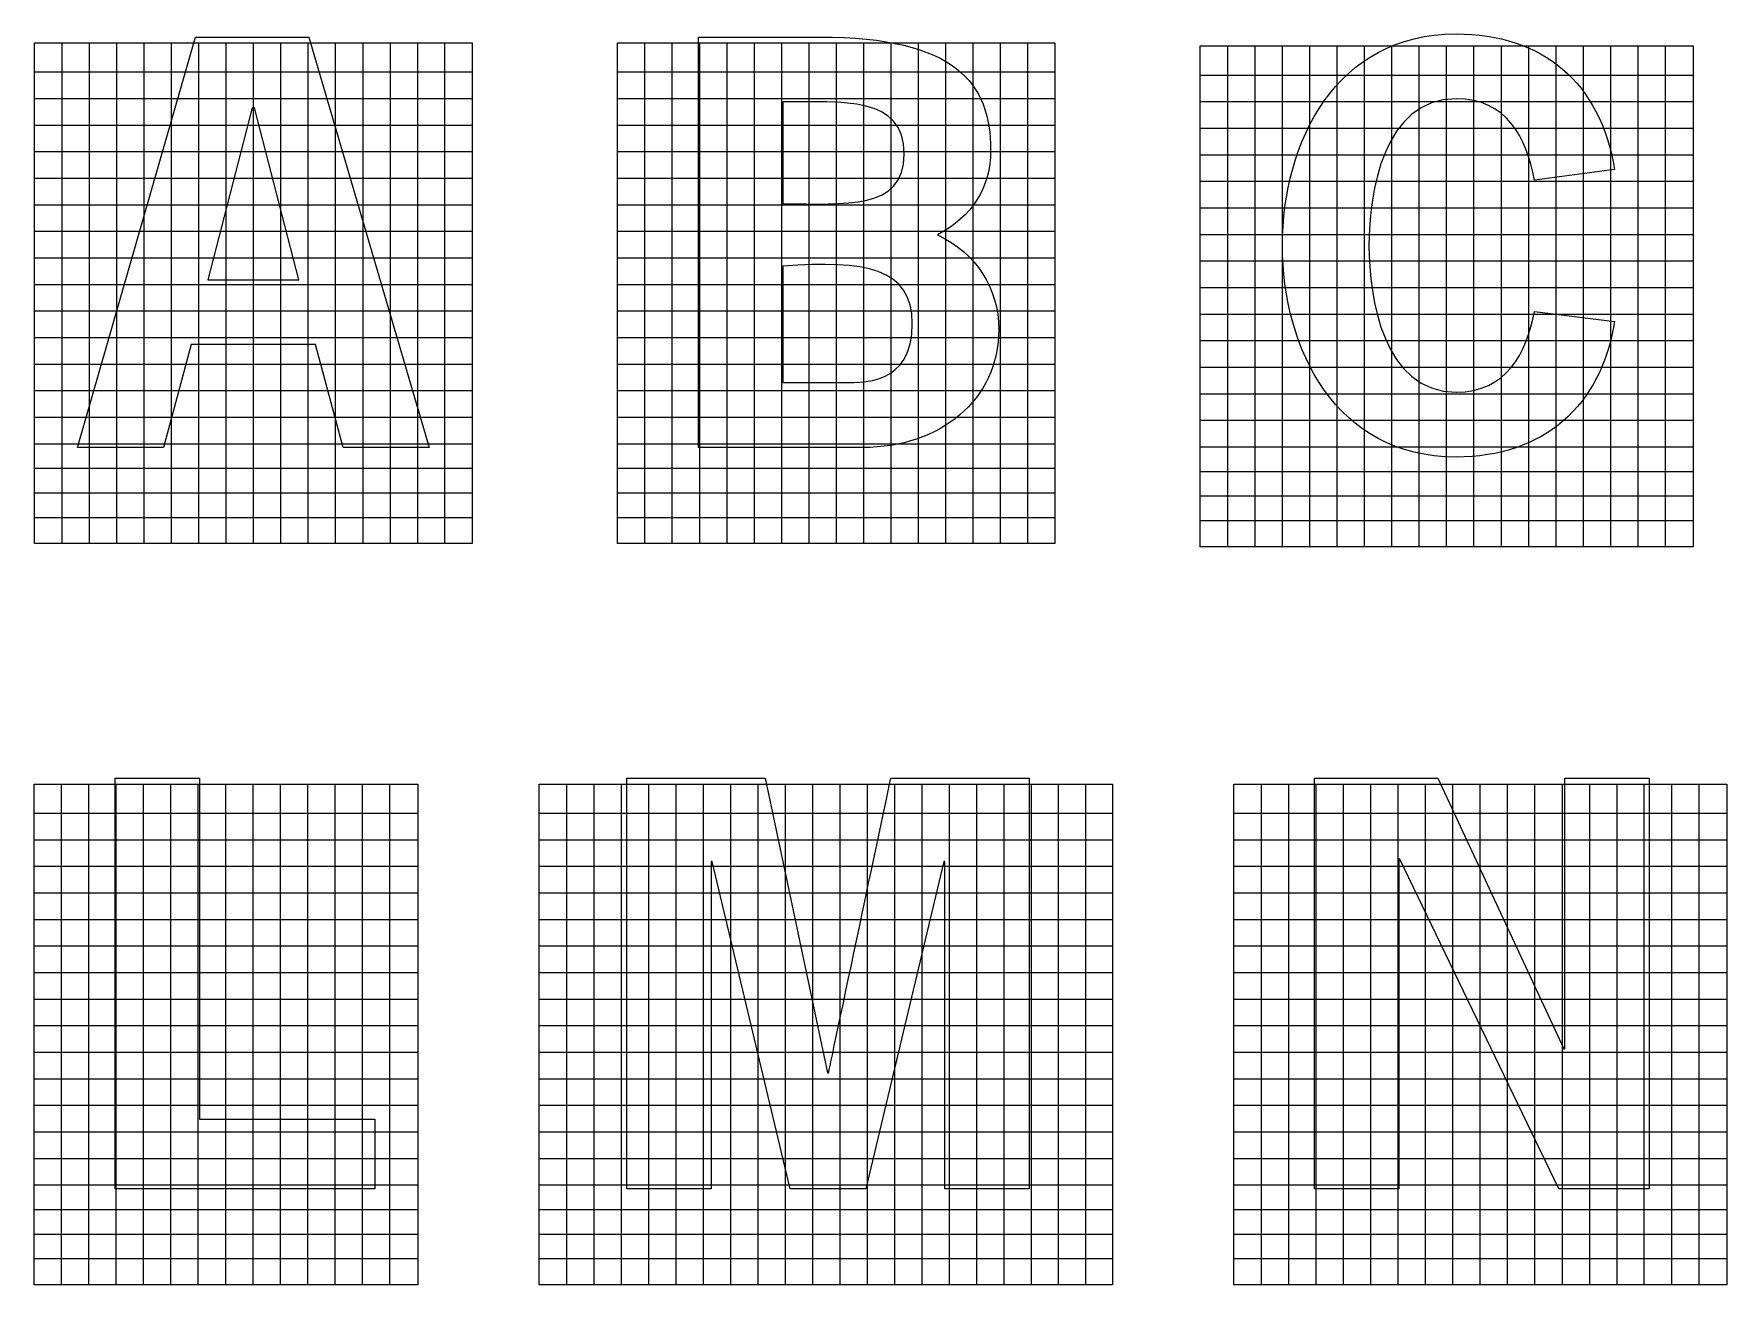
# Model space of a CAD drawing. Header units: millimetres. Extents: x -151 to 61, y -52 to 122.
# Drawn here: x -151.1 to -92.8, y 79.4 to 122.4 of the extents above; entities that cross this region are included whole.
import ezdxf

# ---------------------------------------------------------------- set-up
doc = ezdxf.new("R2010")
doc.units = ezdxf.units.MM
doc.header["$MEASUREMENT"] = 0
doc.layers.add('ESQUEMA', color=7, linetype='Continuous')

msp = doc.modelspace()

# ---------------------------------------------------------------- linework, layer by layer
at = {"layer": 'ESQUEMA', "color": 250}
for points, knots in [([(-141.5999, 122.3342), (-141.5999, 122.3342), (-145.5055, 122.3342), (-145.5055, 122.3342), (-145.5055, 122.3342), (-145.5055, 122.3342), (-149.5604, 108.2163), (-149.5604, 108.2163), (-149.5604, 108.2163), (-149.5604, 108.2163), (-146.603, 108.2163), (-146.603, 108.2163), (-146.603, 108.2163), (-146.603, 108.2163), (-145.6544, 111.7547), (-145.6544, 111.7547), (-145.6544, 111.7547), (-145.6544, 111.7547), (-141.3766, 111.7547), (-141.3766, 111.7547), (-141.3766, 111.7547), (-141.3766, 111.7547), (-140.428, 108.2163), (-140.428, 108.2163), (-140.428, 108.2163), (-140.428, 108.2163), (-137.471, 108.2163), (-137.471, 108.2163), (-137.471, 108.2163), (-137.471, 108.2163), (-141.5999, 122.3342), (-141.5999, 122.3342)], [0, 0, 0, 0, 0.1111111, 0.1111111, 0.1111111, 0.1111111, 0.2222222, 0.2222222, 0.2222222, 0.2222222, 0.3333333, 0.3333333, 0.3333333, 0.3333333, 0.4444444, 0.4444444, 0.4444444, 0.4444445, 0.5555556, 0.5555556, 0.5555556, 0.5555556, 0.6666667, 0.6666667, 0.6666667, 0.6666667, 0.7777778, 0.7777778, 0.7777778, 0.7777778, 1, 1, 1, 1]), ([(-119.9803, 115.529), (-118.8087, 116.1643), (-118.1578, 117.126), (-118.1578, 118.4507), (-118.1578, 118.4507), (-118.1578, 120.737), (-119.3481, 122.334), (-124.0347, 122.334), (-124.0347, 122.334), (-124.0347, 122.334), (-128.2011, 122.334), (-128.2011, 122.334), (-128.2011, 122.334), (-128.2011, 122.334), (-128.2011, 108.2162), (-128.2011, 108.2162), (-128.2011, 108.2162), (-128.2011, 108.2162), (-122.5467, 108.2162), (-122.5467, 108.2162), (-122.5467, 108.2162), (-119.9062, 108.2162), (-117.8788, 109.8492), (-117.8788, 112.2809), (-117.8788, 112.2809), (-117.8788, 113.6966), (-118.6598, 114.9123), (-119.9803, 115.529)], [0, 0, 0, 0, 0.125, 0.125, 0.125, 0.125, 0.25, 0.25, 0.25, 0.25, 0.375, 0.375, 0.375, 0.375, 0.5, 0.5, 0.5, 0.5, 0.625, 0.625, 0.625, 0.625, 0.75, 0.75, 0.75, 0.75, 1, 1, 1, 1]), ([(-99.4554, 112.8979), (-99.7345, 111.4462), (-100.4228, 110.1216), (-102.1524, 110.1216), (-102.1524, 110.1216), (-104.6445, 110.1216), (-105.1468, 113.3516), (-105.1468, 115.1663), (-105.1468, 115.1663), (-105.1468, 116.981), (-104.6445, 120.2106), (-102.1524, 120.2106), (-102.1524, 120.2106), (-100.4041, 120.2106), (-99.7345, 118.8863), (-99.4554, 117.4163), (-99.4554, 117.4163), (-99.4554, 117.4163), (-96.7031, 117.7793), (-96.7031, 117.7793), (-96.7031, 117.7793), (-97.1864, 120.7733), (-99.1764, 122.4427), (-102.1524, 122.4427), (-102.1524, 122.4427), (-106.2813, 122.4427), (-108.1225, 118.7226), (-108.1225, 115.1663), (-108.1225, 115.1663), (-108.1225, 111.6099), (-106.2813, 107.8899), (-102.1524, 107.8899), (-102.1524, 107.8899), (-99.1394, 107.8899), (-97.1493, 109.6499), (-96.7031, 112.5533), (-96.7031, 112.5533), (-96.7031, 112.5533), (-99.4554, 112.8979), (-99.4554, 112.8979)], [0, 0, 0, 0, 0.0909091, 0.0909091, 0.0909091, 0.0909091, 0.1818182, 0.1818182, 0.1818182, 0.1818182, 0.2727273, 0.2727273, 0.2727273, 0.2727273, 0.3636364, 0.3636364, 0.3636364, 0.3636364, 0.4545455, 0.4545455, 0.4545455, 0.4545455, 0.5454545, 0.5454545, 0.5454545, 0.5454546, 0.6363636, 0.6363636, 0.6363636, 0.6363636, 0.7272727, 0.7272727, 0.7272727, 0.7272727, 0.8181818, 0.8181818, 0.8181818, 0.8181818, 1, 1, 1, 1]), ([(-125.2998, 120.1017), (-123.2537, 120.1017), (-121.1335, 120.3197), (-121.1335, 118.3053), (-121.1335, 118.3053), (-121.1335, 116.364), (-123.1606, 116.5996), (-125.2998, 116.5996), (-125.2998, 116.5996), (-125.2998, 116.5996), (-125.2998, 120.1017), (-125.2998, 120.1017)], [0, 0, 0, 0, 0.25, 0.25, 0.25, 0.25, 0.5, 0.5, 0.5, 0.5, 1, 1, 1, 1]), ([(-145.078, 113.9867), (-145.078, 113.9867), (-143.5529, 119.9025), (-143.5529, 119.9025), (-143.5529, 119.9025), (-143.5529, 119.9025), (-143.4785, 119.9025), (-143.4785, 119.9025), (-143.4785, 119.9025), (-143.4785, 119.9025), (-141.9534, 113.9867), (-141.9534, 113.9867), (-141.9534, 113.9867), (-141.9534, 113.9867), (-145.078, 113.9867), (-145.078, 113.9867)], [0, 0, 0, 0, 0.2, 0.2, 0.2, 0.2, 0.4, 0.4, 0.4, 0.4, 0.6, 0.6, 0.6, 0.6, 1, 1, 1, 1]), ([(-123.4213, 110.4483), (-123.4213, 110.4483), (-125.2998, 110.4483), (-125.2998, 110.4483), (-125.2998, 110.4483), (-125.2998, 110.4483), (-125.2998, 114.4586), (-125.2998, 114.4586), (-125.2998, 114.4586), (-122.4913, 114.6583), (-120.8545, 114.404), (-120.8545, 112.4806), (-120.8545, 112.4806), (-120.8545, 110.3393), (-122.5467, 110.4483), (-123.4213, 110.4483)], [0, 0, 0, 0, 0.2, 0.2, 0.2, 0.2, 0.4, 0.4, 0.4, 0.4, 0.6, 0.6, 0.6, 0.6, 1, 1, 1, 1]), ([(-145.3638, 96.8417), (-145.3638, 96.8417), (-148.2654, 96.8417), (-148.2654, 96.8417), (-148.2654, 96.8417), (-148.2654, 96.8417), (-148.2654, 82.7239), (-148.2654, 82.7239), (-148.2654, 82.7239), (-148.2654, 82.7239), (-139.338, 82.7239), (-139.338, 82.7239), (-139.338, 82.7239), (-139.338, 82.7239), (-139.338, 85.1192), (-139.338, 85.1192), (-139.338, 85.1192), (-139.338, 85.1192), (-145.3638, 85.1192), (-145.3638, 85.1192), (-145.3638, 85.1192), (-145.3638, 85.1192), (-145.3638, 96.8417), (-145.3638, 96.8417)], [0, 0, 0, 0, 0.1428571, 0.1428571, 0.1428571, 0.1428572, 0.2857143, 0.2857143, 0.2857143, 0.2857143, 0.4285714, 0.4285714, 0.4285714, 0.4285714, 0.5714286, 0.5714286, 0.5714286, 0.5714286, 0.7142857, 0.7142857, 0.7142857, 0.7142857, 1, 1, 1, 1]), ([(-123.7308, 86.7162), (-123.7308, 86.7162), (-123.7682, 86.7162), (-123.7682, 86.7162), (-123.7682, 86.7162), (-123.7682, 86.7162), (-125.9071, 96.8417), (-125.9071, 96.8417), (-125.9071, 96.8417), (-125.9071, 96.8417), (-130.6685, 96.8417), (-130.6685, 96.8417), (-130.6685, 96.8417), (-130.6685, 96.8417), (-130.6685, 82.7242), (-130.6685, 82.7242), (-130.6685, 82.7242), (-130.6685, 82.7242), (-127.7669, 82.7242), (-127.7669, 82.7242), (-127.7669, 82.7242), (-127.7669, 82.7242), (-127.7669, 93.9746), (-127.7669, 93.9746), (-127.7669, 93.9746), (-127.7669, 93.9746), (-127.7295, 93.9746), (-127.7295, 93.9746), (-127.7295, 93.9746), (-127.7295, 93.9746), (-125.0516, 82.7242), (-125.0516, 82.7242), (-125.0516, 82.7242), (-125.0516, 82.7242), (-122.4474, 82.7242), (-122.4474, 82.7242), (-122.4474, 82.7242), (-122.4474, 82.7242), (-119.7695, 93.9746), (-119.7695, 93.9746), (-119.7695, 93.9746), (-119.7695, 93.9746), (-119.7321, 93.9746), (-119.7321, 93.9746), (-119.7321, 93.9746), (-119.7321, 93.9746), (-119.7321, 82.7242), (-119.7321, 82.7242), (-119.7321, 82.7242), (-119.7321, 82.7242), (-116.8305, 82.7242), (-116.8305, 82.7242), (-116.8305, 82.7242), (-116.8305, 82.7242), (-116.8305, 96.8417), (-116.8305, 96.8417), (-116.8305, 96.8417), (-116.8305, 96.8417), (-121.5919, 96.8417), (-121.5919, 96.8417), (-121.5919, 96.8417), (-121.5919, 96.8417), (-123.7308, 86.7162), (-123.7308, 86.7162)], [0, 0, 0, 0, 0.0588235, 0.0588235, 0.0588235, 0.0588235, 0.1176471, 0.1176471, 0.1176471, 0.1176471, 0.1764706, 0.1764706, 0.1764706, 0.1764706, 0.2352941, 0.2352941, 0.2352941, 0.2352941, 0.2941176, 0.2941176, 0.2941176, 0.2941177, 0.3529412, 0.3529412, 0.3529412, 0.3529412, 0.4117647, 0.4117647, 0.4117647, 0.4117647, 0.4705882, 0.4705882, 0.4705882, 0.4705882, 0.5294118, 0.5294118, 0.5294118, 0.5294118, 0.5882353, 0.5882353, 0.5882353, 0.5882353, 0.6470588, 0.6470588, 0.6470588, 0.6470588, 0.7058824, 0.7058824, 0.7058824, 0.7058824, 0.7647059, 0.7647059, 0.7647059, 0.7647059, 0.8235294, 0.8235294, 0.8235294, 0.8235294, 0.8823529, 0.8823529, 0.8823529, 0.882353, 1, 1, 1, 1]), ([(-107.0221, 96.8417), (-107.0221, 96.8417), (-107.0221, 82.7239), (-107.0221, 82.7239), (-107.0221, 82.7239), (-107.0221, 82.7239), (-104.1205, 82.7239), (-104.1205, 82.7239), (-104.1205, 82.7239), (-104.1205, 82.7239), (-104.1205, 94.0653), (-104.1205, 94.0653), (-104.1205, 94.0653), (-104.1205, 94.0653), (-104.0834, 94.0653), (-104.0834, 94.0653), (-104.0834, 94.0653), (-104.0834, 94.0653), (-98.6154, 82.7239), (-98.6154, 82.7239), (-98.6154, 82.7239), (-98.6154, 82.7239), (-95.5092, 82.7239), (-95.5092, 82.7239), (-95.5092, 82.7239), (-95.5092, 82.7239), (-95.5092, 96.8417), (-95.5092, 96.8417), (-95.5092, 96.8417), (-95.5092, 96.8417), (-98.4108, 96.8417), (-98.4108, 96.8417), (-98.4108, 96.8417), (-98.4108, 96.8417), (-98.4108, 87.5326), (-98.4108, 87.5326), (-98.4108, 87.5326), (-98.4108, 87.5326), (-98.4478, 87.5326), (-98.4478, 87.5326), (-98.4478, 87.5326), (-98.4478, 87.5326), (-102.7813, 96.8417), (-102.7813, 96.8417), (-102.7813, 96.8417), (-102.7813, 96.8417), (-107.0221, 96.8417), (-107.0221, 96.8417)], [0, 0, 0, 0, 0.0769231, 0.0769231, 0.0769231, 0.0769231, 0.1538462, 0.1538462, 0.1538462, 0.1538462, 0.2307692, 0.2307692, 0.2307692, 0.2307692, 0.3076923, 0.3076923, 0.3076923, 0.3076923, 0.3846154, 0.3846154, 0.3846154, 0.3846154, 0.4615385, 0.4615385, 0.4615385, 0.4615385, 0.5384615, 0.5384615, 0.5384615, 0.5384615, 0.6153846, 0.6153846, 0.6153846, 0.6153846, 0.6923077, 0.6923077, 0.6923077, 0.6923077, 0.7692308, 0.7692308, 0.7692308, 0.7692308, 0.8461538, 0.8461538, 0.8461538, 0.8461539, 1, 1, 1, 1])]:
    msp.add_open_spline(points, degree=3, knots=knots, dxfattribs=at)
at = {"layer": 'ESQUEMA', "color": 154, "lineweight": 20}
for points in [[(-135.9893, 104.9139), (-135.9893, 104.9139), (-135.9893, 122.1369), (-135.9893, 122.1369), (-135.9893, 122.1369), (-135.9893, 122.1369), (-151.0363, 122.1369), (-151.0363, 122.1369), (-151.0363, 122.1369), (-151.0363, 122.1369), (-151.0367, 104.9129), (-151.0367, 104.9129), (-151.0367, 104.9129), (-151.0367, 104.9129), (-135.9893, 104.9139), (-135.9893, 104.9139)], [(-115.9452, 104.9139), (-115.9452, 104.9139), (-115.9452, 122.1369), (-115.9452, 122.1369), (-115.9452, 122.1369), (-115.9452, 122.1369), (-130.9923, 122.1369), (-130.9923, 122.1369), (-130.9923, 122.1369), (-130.9923, 122.1369), (-130.9926, 104.9129), (-130.9926, 104.9129), (-130.9926, 104.9129), (-130.9926, 104.9129), (-115.9452, 104.9139), (-115.9452, 104.9139)], [(-93.9922, 104.8052), (-93.9922, 104.8052), (-93.9922, 122.0278), (-93.9922, 122.0278), (-93.9922, 122.0278), (-93.9922, 122.0278), (-110.9481, 122.0278), (-110.9481, 122.0278), (-110.9481, 122.0278), (-110.9481, 122.0278), (-110.9485, 104.8038), (-110.9485, 104.8038), (-110.9485, 104.8038), (-110.9485, 104.8038), (-93.9922, 104.8052), (-93.9922, 104.8052)], [(-137.8616, 79.4216), (-137.8616, 79.4216), (-137.8616, 96.6445), (-137.8616, 96.6445), (-137.8616, 96.6445), (-137.8616, 96.6445), (-151.0565, 96.6445), (-151.0565, 96.6445), (-151.0565, 96.6445), (-151.0565, 96.6445), (-151.0565, 79.4205), (-151.0565, 79.4205), (-151.0565, 79.4205), (-151.0565, 79.4205), (-137.8616, 79.4216), (-137.8616, 79.4216)], [(-113.9634, 79.4216), (-113.9634, 79.4216), (-113.9634, 96.6445), (-113.9634, 96.6445), (-113.9634, 96.6445), (-113.9634, 96.6445), (-133.6834, 96.6445), (-133.6834, 96.6445), (-133.6834, 96.6445), (-133.6834, 96.6445), (-133.6834, 79.4205), (-133.6834, 79.4205), (-133.6834, 79.4205), (-133.6834, 79.4205), (-113.9634, 79.4216), (-113.9634, 79.4216)], [(-92.8348, 79.4216), (-92.8348, 79.4216), (-92.8348, 96.6445), (-92.8348, 96.6445), (-92.8348, 96.6445), (-92.8348, 96.6445), (-109.7907, 96.6445), (-109.7907, 96.6445), (-109.7907, 96.6445), (-109.7907, 96.6445), (-109.7907, 79.4205), (-109.7907, 79.4205), (-109.7907, 79.4205), (-109.7907, 79.4205), (-92.8348, 79.4216), (-92.8348, 79.4216)]]:
    msp.add_open_spline(points, degree=3, knots=[0, 0, 0, 0, 0.2, 0.2, 0.2, 0.2, 0.4, 0.4, 0.4, 0.4, 0.6, 0.6, 0.6, 0.6, 1, 1, 1, 1], dxfattribs=at)
at = {"layer": 'ESQUEMA', "color": 154, "lineweight": 9}
for points in [[(-150.1013, 122.1003), (-150.1013, 122.1003), (-150.1013, 104.9027), (-150.1013, 104.9027)], [(-149.1606, 122.1003), (-149.1606, 122.1003), (-149.1606, 104.9027), (-149.1606, 104.9027)], [(-148.2199, 122.1003), (-148.2199, 122.1003), (-148.2199, 104.9027), (-148.2199, 104.9027)], [(-147.2791, 122.1003), (-147.2791, 122.1003), (-147.2791, 104.9027), (-147.2791, 104.9027)], [(-146.3386, 122.1003), (-146.3386, 122.1003), (-146.3386, 104.9027), (-146.3386, 104.9027)], [(-145.3977, 122.1003), (-145.3977, 122.1003), (-145.3977, 104.9027), (-145.3977, 104.9027)], [(-144.4572, 122.1003), (-144.4572, 122.1003), (-144.4572, 104.9027), (-144.4572, 104.9027)], [(-143.5163, 122.1003), (-143.5163, 122.1003), (-143.5163, 104.9027), (-143.5163, 104.9027)], [(-142.5758, 122.1003), (-142.5758, 122.1003), (-142.5758, 104.9027), (-142.5758, 104.9027)], [(-141.635, 122.1003), (-141.635, 122.1003), (-141.635, 104.9027), (-141.635, 104.9027)], [(-140.6943, 122.1003), (-140.6943, 122.1003), (-140.6943, 104.9027), (-140.6943, 104.9027)], [(-139.7536, 122.1003), (-139.7536, 122.1003), (-139.7536, 104.9027), (-139.7536, 104.9027)], [(-138.8129, 122.1003), (-138.8129, 122.1003), (-138.8129, 104.9027), (-138.8129, 104.9027)], [(-137.8721, 122.1003), (-137.8721, 122.1003), (-137.8721, 104.9027), (-137.8721, 104.9027)], [(-136.9345, 122.1003), (-136.9345, 122.1003), (-136.9345, 104.9027), (-136.9345, 104.9027)], [(-130.0572, 122.1003), (-130.0572, 122.1003), (-130.0572, 104.9027), (-130.0572, 104.9027)], [(-129.1163, 122.1003), (-129.1163, 122.1003), (-129.1163, 104.9027), (-129.1163, 104.9027)], [(-128.1758, 122.1003), (-128.1758, 122.1003), (-128.1758, 104.9027), (-128.1758, 104.9027)], [(-127.235, 122.1003), (-127.235, 122.1003), (-127.235, 104.9027), (-127.235, 104.9027)], [(-126.2943, 122.1003), (-126.2943, 122.1003), (-126.2943, 104.9027), (-126.2943, 104.9027)], [(-125.3534, 122.1003), (-125.3534, 122.1003), (-125.3534, 104.9027), (-125.3534, 104.9027)], [(-124.4129, 122.1003), (-124.4129, 122.1003), (-124.4129, 104.9027), (-124.4129, 104.9027)], [(-123.4722, 122.1003), (-123.4722, 122.1003), (-123.4722, 104.9027), (-123.4722, 104.9027)], [(-122.5316, 122.1003), (-122.5316, 122.1003), (-122.5316, 104.9027), (-122.5316, 104.9027)], [(-121.5909, 122.1003), (-121.5909, 122.1003), (-121.5909, 104.9027), (-121.5909, 104.9027)], [(-120.6502, 122.1003), (-120.6502, 122.1003), (-120.6502, 104.9027), (-120.6502, 104.9027)], [(-119.7093, 122.1003), (-119.7093, 122.1003), (-119.7093, 104.9027), (-119.7093, 104.9027)], [(-118.7688, 122.1003), (-118.7688, 122.1003), (-118.7688, 104.9027), (-118.7688, 104.9027)], [(-117.828, 122.1003), (-117.828, 122.1003), (-117.828, 104.9027), (-117.828, 104.9027)], [(-116.8902, 122.1003), (-116.8902, 122.1003), (-116.8902, 104.9027), (-116.8902, 104.9027)], [(-110.0131, 121.9911), (-110.0131, 121.9911), (-110.0131, 104.7939), (-110.0131, 104.7939)], [(-109.0724, 121.9911), (-109.0724, 121.9911), (-109.0724, 104.7939), (-109.0724, 104.7939)], [(-108.1316, 121.9911), (-108.1316, 121.9911), (-108.1316, 104.7939), (-108.1316, 104.7939)], [(-107.1907, 121.9911), (-107.1907, 121.9911), (-107.1907, 104.7939), (-107.1907, 104.7939)], [(-106.2502, 121.9911), (-106.2502, 121.9911), (-106.2502, 104.7939), (-106.2502, 104.7939)], [(-105.3093, 121.9911), (-105.3093, 121.9911), (-105.3093, 104.7939), (-105.3093, 104.7939)], [(-104.3687, 121.9911), (-104.3687, 121.9911), (-104.3687, 104.7939), (-104.3687, 104.7939)], [(-103.4282, 121.9911), (-103.4282, 121.9911), (-103.4282, 104.7939), (-103.4282, 104.7939)], [(-102.4875, 121.9911), (-102.4875, 121.9911), (-102.4875, 104.7939), (-102.4875, 104.7939)], [(-101.5466, 121.9911), (-101.5466, 121.9911), (-101.5466, 104.7939), (-101.5466, 104.7939)], [(-100.6061, 121.9911), (-100.6061, 121.9911), (-100.6061, 104.7939), (-100.6061, 104.7939)], [(-99.6652, 121.9911), (-99.6652, 121.9911), (-99.6652, 104.7939), (-99.6652, 104.7939)], [(-98.7246, 121.9911), (-98.7246, 121.9911), (-98.7246, 104.7939), (-98.7246, 104.7939)], [(-97.7837, 121.9911), (-97.7837, 121.9911), (-97.7837, 104.7939), (-97.7837, 104.7939)], [(-96.846, 121.9911), (-96.846, 121.9911), (-96.846, 104.7939), (-96.846, 104.7939)], [(-95.9053, 121.9911), (-95.9053, 121.9911), (-95.9053, 104.7939), (-95.9053, 104.7939)], [(-94.9648, 121.9911), (-94.9648, 121.9911), (-94.9648, 104.7939), (-94.9648, 104.7939)], [(-151.0418, 121.1353), (-151.0418, 121.1353), (-135.9976, 121.1353), (-135.9976, 121.1353)], [(-130.9979, 121.1353), (-130.9979, 121.1353), (-115.9533, 121.1353), (-115.9533, 121.1353)], [(-110.9536, 121.0264), (-110.9536, 121.0264), (-93.9949, 121.0264), (-93.9949, 121.0264)], [(-151.0418, 120.222), (-151.0418, 120.222), (-135.9976, 120.222), (-135.9976, 120.222)], [(-130.9979, 120.222), (-130.9979, 120.222), (-115.9533, 120.222), (-115.9533, 120.222)], [(-110.9536, 120.1131), (-110.9536, 120.1131), (-93.9949, 120.1131), (-93.9949, 120.1131)], [(-151.0418, 119.3084), (-151.0418, 119.3084), (-135.9976, 119.3084), (-135.9976, 119.3084)], [(-130.9979, 119.3084), (-130.9979, 119.3084), (-115.9533, 119.3084), (-115.9533, 119.3084)], [(-110.9536, 119.1999), (-110.9536, 119.1999), (-93.9949, 119.1999), (-93.9949, 119.1999)], [(-151.0418, 118.3951), (-151.0418, 118.3951), (-135.9976, 118.3951), (-135.9976, 118.3951)], [(-130.9979, 118.3951), (-130.9979, 118.3951), (-115.9533, 118.3951), (-115.9533, 118.3951)], [(-110.9536, 118.2862), (-110.9536, 118.2862), (-93.9949, 118.2862), (-93.9949, 118.2862)], [(-151.0418, 117.4816), (-151.0418, 117.4816), (-135.9976, 117.4816), (-135.9976, 117.4816)], [(-130.9979, 117.4816), (-130.9979, 117.4816), (-115.9533, 117.4816), (-115.9533, 117.4816)], [(-110.9536, 117.3728), (-110.9536, 117.3728), (-93.9949, 117.3728), (-93.9949, 117.3728)], [(-151.0418, 116.5681), (-151.0418, 116.5681), (-135.9976, 116.5681), (-135.9976, 116.5681)], [(-130.9979, 116.5681), (-130.9979, 116.5681), (-115.9533, 116.5681), (-115.9533, 116.5681)], [(-110.9536, 116.4595), (-110.9536, 116.4595), (-93.9949, 116.4595), (-93.9949, 116.4595)], [(-151.0418, 115.6548), (-151.0418, 115.6548), (-135.9976, 115.6548), (-135.9976, 115.6548)], [(-130.9979, 115.6548), (-130.9979, 115.6548), (-115.9533, 115.6548), (-115.9533, 115.6548)], [(-110.9536, 115.5458), (-110.9536, 115.5458), (-93.9949, 115.5458), (-93.9949, 115.5458)], [(-151.0418, 114.7414), (-151.0418, 114.7414), (-135.9976, 114.7414), (-135.9976, 114.7414)], [(-130.9979, 114.7414), (-130.9979, 114.7414), (-115.9533, 114.7414), (-115.9533, 114.7414)], [(-110.9536, 114.6325), (-110.9536, 114.6325), (-93.9949, 114.6325), (-93.9949, 114.6325)], [(-151.0418, 113.8279), (-151.0418, 113.8279), (-135.9976, 113.8279), (-135.9976, 113.8279)], [(-130.9979, 113.8279), (-130.9979, 113.8279), (-115.9533, 113.8279), (-115.9533, 113.8279)], [(-110.9536, 113.7189), (-110.9536, 113.7189), (-93.9949, 113.7189), (-93.9949, 113.7189)], [(-151.0418, 112.9145), (-151.0418, 112.9145), (-135.9976, 112.9145), (-135.9976, 112.9145)], [(-130.9979, 112.9145), (-130.9979, 112.9145), (-115.9533, 112.9145), (-115.9533, 112.9145)], [(-110.9536, 112.8058), (-110.9536, 112.8058), (-93.9949, 112.8058), (-93.9949, 112.8058)], [(-151.0418, 112.001), (-151.0418, 112.001), (-135.9976, 112.001), (-135.9976, 112.001)], [(-130.9979, 112.001), (-130.9979, 112.001), (-115.9533, 112.001), (-115.9533, 112.001)], [(-110.9536, 111.8921), (-110.9536, 111.8921), (-93.9949, 111.8921), (-93.9949, 111.8921)], [(-151.0418, 111.0877), (-151.0418, 111.0877), (-135.9976, 111.0877), (-135.9976, 111.0877)], [(-130.9979, 111.0877), (-130.9979, 111.0877), (-115.9533, 111.0877), (-115.9533, 111.0877)], [(-110.9536, 110.9787), (-110.9536, 110.9787), (-93.9949, 110.9787), (-93.9949, 110.9787)], [(-151.0418, 110.1742), (-151.0418, 110.1742), (-135.9976, 110.1742), (-135.9976, 110.1742)], [(-130.9979, 110.1742), (-130.9979, 110.1742), (-115.9533, 110.1742), (-115.9533, 110.1742)], [(-110.9536, 110.0652), (-110.9536, 110.0652), (-93.9949, 110.0652), (-93.9949, 110.0652)], [(-151.0418, 109.2607), (-151.0418, 109.2607), (-135.9976, 109.2607), (-135.9976, 109.2607)], [(-130.9979, 109.2607), (-130.9979, 109.2607), (-115.9533, 109.2607), (-115.9533, 109.2607)], [(-110.9536, 109.1519), (-110.9536, 109.1519), (-93.9949, 109.1519), (-93.9949, 109.1519)], [(-151.0418, 108.3473), (-151.0418, 108.3473), (-135.9976, 108.3473), (-135.9976, 108.3473)], [(-130.9979, 108.3473), (-130.9979, 108.3473), (-115.9533, 108.3473), (-115.9533, 108.3473)], [(-110.9536, 108.2384), (-110.9536, 108.2384), (-93.9949, 108.2384), (-93.9949, 108.2384)], [(-151.0337, 107.5034), (-151.0337, 107.5034), (-135.9892, 107.5034), (-135.9892, 107.5034)], [(-130.9896, 107.5034), (-130.9896, 107.5034), (-115.9451, 107.5034), (-115.9451, 107.5034)], [(-110.9454, 107.3945), (-110.9454, 107.3945), (-93.9866, 107.3945), (-93.9866, 107.3945)], [(-151.0337, 106.6595), (-151.0337, 106.6595), (-135.9892, 106.6595), (-135.9892, 106.6595)], [(-130.9896, 106.6595), (-130.9896, 106.6595), (-115.9451, 106.6595), (-115.9451, 106.6595)], [(-110.9454, 106.5507), (-110.9454, 106.5507), (-93.9866, 106.5507), (-93.9866, 106.5507)], [(-151.0337, 105.8157), (-151.0337, 105.8157), (-135.9892, 105.8157), (-135.9892, 105.8157)], [(-130.9896, 105.8157), (-130.9896, 105.8157), (-115.9451, 105.8157), (-115.9451, 105.8157)], [(-110.9454, 105.7066), (-110.9454, 105.7066), (-93.9866, 105.7066), (-93.9866, 105.7066)], [(-150.1213, 96.6078), (-150.1213, 96.6078), (-150.1213, 79.4106), (-150.1213, 79.4106)], [(-149.1806, 96.6078), (-149.1806, 96.6078), (-149.1806, 79.4106), (-149.1806, 79.4106)], [(-148.2399, 96.6078), (-148.2399, 96.6078), (-148.2399, 79.4106), (-148.2399, 79.4106)], [(-147.2992, 96.6078), (-147.2992, 96.6078), (-147.2992, 79.4106), (-147.2992, 79.4106)], [(-146.3585, 96.6078), (-146.3585, 96.6078), (-146.3585, 79.4106), (-146.3585, 79.4106)], [(-145.4178, 96.6078), (-145.4178, 96.6078), (-145.4178, 79.4106), (-145.4178, 79.4106)], [(-144.4772, 96.6078), (-144.4772, 96.6078), (-144.4772, 79.4106), (-144.4772, 79.4106)], [(-143.5363, 96.6078), (-143.5363, 96.6078), (-143.5363, 79.4106), (-143.5363, 79.4106)], [(-142.5958, 96.6078), (-142.5958, 96.6078), (-142.5958, 79.4106), (-142.5958, 79.4106)], [(-141.6549, 96.6078), (-141.6549, 96.6078), (-141.6549, 79.4106), (-141.6549, 79.4106)], [(-140.7143, 96.6078), (-140.7143, 96.6078), (-140.7143, 79.4106), (-140.7143, 79.4106)], [(-139.7736, 96.6078), (-139.7736, 96.6078), (-139.7736, 79.4106), (-139.7736, 79.4106)], [(-138.8327, 96.6078), (-138.8327, 96.6078), (-138.8327, 79.4106), (-138.8327, 79.4106)], [(-132.7481, 96.6078), (-132.7481, 96.6078), (-132.7481, 79.4106), (-132.7481, 79.4106)], [(-131.8075, 96.6078), (-131.8075, 96.6078), (-131.8075, 79.4106), (-131.8075, 79.4106)], [(-130.8666, 96.6078), (-130.8666, 96.6078), (-130.8666, 79.4106), (-130.8666, 79.4106)], [(-129.9261, 96.6078), (-129.9261, 96.6078), (-129.9261, 79.4106), (-129.9261, 79.4106)], [(-128.9852, 96.6078), (-128.9852, 96.6078), (-128.9852, 79.4106), (-128.9852, 79.4106)], [(-128.0446, 96.6078), (-128.0446, 96.6078), (-128.0446, 79.4106), (-128.0446, 79.4106)], [(-127.1039, 96.6078), (-127.1039, 96.6078), (-127.1039, 79.4106), (-127.1039, 79.4106)], [(-126.1634, 96.6078), (-126.1634, 96.6078), (-126.1634, 79.4106), (-126.1634, 79.4106)], [(-125.2225, 96.6078), (-125.2225, 96.6078), (-125.2225, 79.4106), (-125.2225, 79.4106)], [(-124.2818, 96.6078), (-124.2818, 96.6078), (-124.2818, 79.4106), (-124.2818, 79.4106)], [(-123.3412, 96.6078), (-123.3412, 96.6078), (-123.3412, 79.4106), (-123.3412, 79.4106)], [(-122.4003, 96.6078), (-122.4003, 96.6078), (-122.4003, 79.4106), (-122.4003, 79.4106)], [(-121.4596, 96.6078), (-121.4596, 96.6078), (-121.4596, 79.4106), (-121.4596, 79.4106)], [(-120.5189, 96.6078), (-120.5189, 96.6078), (-120.5189, 79.4106), (-120.5189, 79.4106)], [(-119.5812, 96.6078), (-119.5812, 96.6078), (-119.5812, 79.4106), (-119.5812, 79.4106)], [(-118.6407, 96.6078), (-118.6407, 96.6078), (-118.6407, 79.4106), (-118.6407, 79.4106)], [(-117.6998, 96.6078), (-117.6998, 96.6078), (-117.6998, 79.4106), (-117.6998, 79.4106)], [(-116.7698, 96.6078), (-116.7698, 96.6078), (-116.7698, 79.4106), (-116.7698, 79.4106)], [(-115.8319, 96.6078), (-115.8319, 96.6078), (-115.8319, 79.4106), (-115.8319, 79.4106)], [(-114.8912, 96.6078), (-114.8912, 96.6078), (-114.8912, 79.4106), (-114.8912, 79.4106)], [(-108.8557, 96.6078), (-108.8557, 96.6078), (-108.8557, 79.4106), (-108.8557, 79.4106)], [(-107.9149, 96.6078), (-107.9149, 96.6078), (-107.9149, 79.4106), (-107.9149, 79.4106)], [(-106.9744, 96.6078), (-106.9744, 96.6078), (-106.9744, 79.4106), (-106.9744, 79.4106)], [(-106.0335, 96.6078), (-106.0335, 96.6078), (-106.0335, 79.4106), (-106.0335, 79.4106)], [(-105.093, 96.6078), (-105.093, 96.6078), (-105.093, 79.4106), (-105.093, 79.4106)], [(-104.1523, 96.6078), (-104.1523, 96.6078), (-104.1523, 79.4106), (-104.1523, 79.4106)], [(-103.2115, 96.6078), (-103.2115, 96.6078), (-103.2115, 79.4106), (-103.2115, 79.4106)], [(-102.2708, 96.6078), (-102.2708, 96.6078), (-102.2708, 79.4106), (-102.2708, 79.4106)], [(-101.3299, 96.6078), (-101.3299, 96.6078), (-101.3299, 79.4106), (-101.3299, 79.4106)], [(-100.3894, 96.6078), (-100.3894, 96.6078), (-100.3894, 79.4106), (-100.3894, 79.4106)], [(-99.4486, 96.6078), (-99.4486, 96.6078), (-99.4486, 79.4106), (-99.4486, 79.4106)], [(-98.5079, 96.6078), (-98.5079, 96.6078), (-98.5079, 79.4106), (-98.5079, 79.4106)], [(-97.5673, 96.6078), (-97.5673, 96.6078), (-97.5673, 79.4106), (-97.5673, 79.4106)], [(-96.6267, 96.6078), (-96.6267, 96.6078), (-96.6267, 79.4106), (-96.6267, 79.4106)], [(-95.6888, 96.6078), (-95.6888, 96.6078), (-95.6888, 79.4106), (-95.6888, 79.4106)], [(-94.7481, 96.6078), (-94.7481, 96.6078), (-94.7481, 79.4106), (-94.7481, 79.4106)], [(-93.8072, 96.6078), (-93.8072, 96.6078), (-93.8072, 79.4106), (-93.8072, 79.4106)], [(-151.0619, 95.643), (-151.0619, 95.643), (-137.8642, 95.643), (-137.8642, 95.643)], [(-133.689, 95.643), (-133.689, 95.643), (-113.9716, 95.643), (-113.9716, 95.643)], [(-109.7964, 95.643), (-109.7964, 95.643), (-92.8377, 95.643), (-92.8377, 95.643)], [(-151.0619, 94.7297), (-151.0619, 94.7297), (-137.8642, 94.7297), (-137.8642, 94.7297)], [(-133.689, 94.7297), (-133.689, 94.7297), (-113.9716, 94.7297), (-113.9716, 94.7297)], [(-109.7964, 94.7297), (-109.7964, 94.7297), (-92.8377, 94.7297), (-92.8377, 94.7297)], [(-151.0619, 93.8161), (-151.0619, 93.8161), (-137.8642, 93.8161), (-137.8642, 93.8161)], [(-133.689, 93.8161), (-133.689, 93.8161), (-113.9716, 93.8161), (-113.9716, 93.8161)], [(-109.7964, 93.8161), (-109.7964, 93.8161), (-92.8377, 93.8161), (-92.8377, 93.8161)], [(-151.0619, 92.9029), (-151.0619, 92.9029), (-137.8642, 92.9029), (-137.8642, 92.9029)], [(-133.689, 92.9029), (-133.689, 92.9029), (-113.9716, 92.9029), (-113.9716, 92.9029)], [(-109.7964, 92.9029), (-109.7964, 92.9029), (-92.8377, 92.9029), (-92.8377, 92.9029)], [(-151.0619, 91.9893), (-151.0619, 91.9893), (-137.8642, 91.9893), (-137.8642, 91.9893)], [(-133.689, 91.9893), (-133.689, 91.9893), (-113.9716, 91.9893), (-113.9716, 91.9893)], [(-109.7964, 91.9893), (-109.7964, 91.9893), (-92.8377, 91.9893), (-92.8377, 91.9893)], [(-151.0619, 91.076), (-151.0619, 91.076), (-137.8642, 91.076), (-137.8642, 91.076)], [(-133.689, 91.076), (-133.689, 91.076), (-113.9716, 91.076), (-113.9716, 91.076)], [(-109.7964, 91.076), (-109.7964, 91.076), (-92.8377, 91.076), (-92.8377, 91.076)], [(-151.0619, 90.1623), (-151.0619, 90.1623), (-137.8642, 90.1623), (-137.8642, 90.1623)], [(-133.689, 90.1623), (-133.689, 90.1623), (-113.9716, 90.1623), (-113.9716, 90.1623)], [(-109.7964, 90.1623), (-109.7964, 90.1623), (-92.8377, 90.1623), (-92.8377, 90.1623)], [(-151.0619, 89.2491), (-151.0619, 89.2491), (-137.8642, 89.2491), (-137.8642, 89.2491)], [(-133.689, 89.2491), (-133.689, 89.2491), (-113.9716, 89.2491), (-113.9716, 89.2491)], [(-109.7964, 89.2491), (-109.7964, 89.2491), (-92.8377, 89.2491), (-92.8377, 89.2491)], [(-151.0619, 88.3356), (-151.0619, 88.3356), (-137.8642, 88.3356), (-137.8642, 88.3356)], [(-133.689, 88.3356), (-133.689, 88.3356), (-113.9716, 88.3356), (-113.9716, 88.3356)], [(-109.7964, 88.3356), (-109.7964, 88.3356), (-92.8377, 88.3356), (-92.8377, 88.3356)], [(-151.0619, 87.4223), (-151.0619, 87.4223), (-137.8642, 87.4223), (-137.8642, 87.4223)], [(-133.689, 87.4223), (-133.689, 87.4223), (-113.9716, 87.4223), (-113.9716, 87.4223)], [(-109.7964, 87.4223), (-109.7964, 87.4223), (-92.8377, 87.4223), (-92.8377, 87.4223)], [(-151.0619, 86.5087), (-151.0619, 86.5087), (-137.8642, 86.5087), (-137.8642, 86.5087)], [(-133.689, 86.5087), (-133.689, 86.5087), (-113.9716, 86.5087), (-113.9716, 86.5087)], [(-109.7964, 86.5087), (-109.7964, 86.5087), (-92.8377, 86.5087), (-92.8377, 86.5087)], [(-151.0619, 85.5954), (-151.0619, 85.5954), (-137.8642, 85.5954), (-137.8642, 85.5954)], [(-133.689, 85.5954), (-133.689, 85.5954), (-113.9716, 85.5954), (-113.9716, 85.5954)], [(-109.7964, 85.5954), (-109.7964, 85.5954), (-92.8377, 85.5954), (-92.8377, 85.5954)], [(-151.0619, 84.6817), (-151.0619, 84.6817), (-137.8642, 84.6817), (-137.8642, 84.6817)], [(-133.689, 84.6817), (-133.689, 84.6817), (-113.9716, 84.6817), (-113.9716, 84.6817)], [(-109.7964, 84.6817), (-109.7964, 84.6817), (-92.8377, 84.6817), (-92.8377, 84.6817)], [(-151.0619, 83.7684), (-151.0619, 83.7684), (-137.8642, 83.7684), (-137.8642, 83.7684)], [(-133.689, 83.7684), (-133.689, 83.7684), (-113.9716, 83.7684), (-113.9716, 83.7684)], [(-109.7964, 83.7684), (-109.7964, 83.7684), (-92.8377, 83.7684), (-92.8377, 83.7684)], [(-151.0619, 82.855), (-151.0619, 82.855), (-137.8642, 82.855), (-137.8642, 82.855)], [(-133.689, 82.855), (-133.689, 82.855), (-113.9716, 82.855), (-113.9716, 82.855)], [(-109.7964, 82.855), (-109.7964, 82.855), (-92.8377, 82.855), (-92.8377, 82.855)], [(-151.0537, 82.0111), (-151.0537, 82.0111), (-137.8559, 82.0111), (-137.8559, 82.0111)], [(-133.6808, 82.0111), (-133.6808, 82.0111), (-113.9633, 82.0111), (-113.9633, 82.0111)], [(-109.7881, 82.0111), (-109.7881, 82.0111), (-92.8294, 82.0111), (-92.8294, 82.0111)], [(-151.0537, 81.167), (-151.0537, 81.167), (-137.8559, 81.167), (-137.8559, 81.167)], [(-133.6808, 81.167), (-133.6808, 81.167), (-113.9633, 81.167), (-113.9633, 81.167)], [(-109.7881, 81.167), (-109.7881, 81.167), (-92.8294, 81.167), (-92.8294, 81.167)], [(-151.0537, 80.3232), (-151.0537, 80.3232), (-137.8559, 80.3232), (-137.8559, 80.3232)], [(-133.6808, 80.3232), (-133.6808, 80.3232), (-113.9633, 80.3232), (-113.9633, 80.3232)], [(-109.7881, 80.3232), (-109.7881, 80.3232), (-92.8294, 80.3232), (-92.8294, 80.3232)]]:
    msp.add_open_spline(points, degree=3, dxfattribs=at)

doc.saveas('drawing.dxf')
